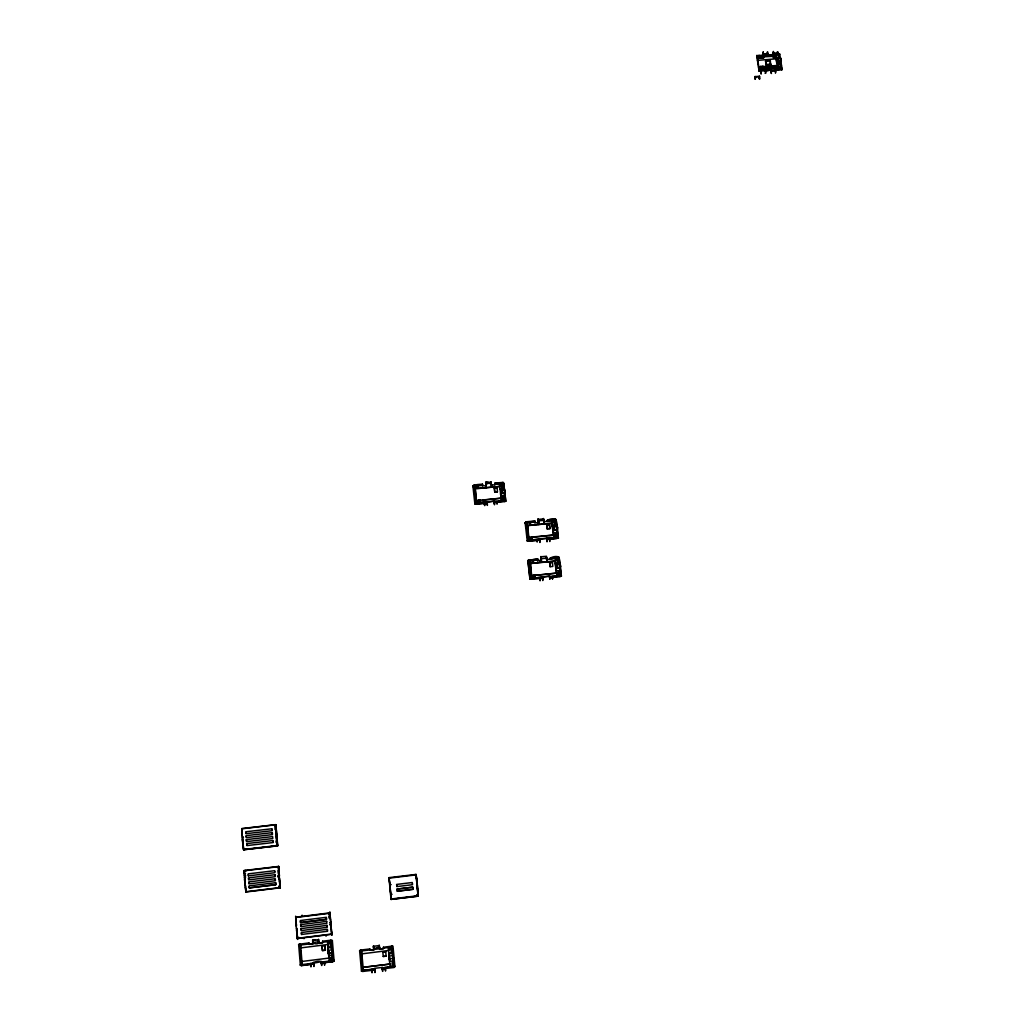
<?xml version="1.0" encoding="UTF-8"?>
<svg xmlns="http://www.w3.org/2000/svg" width="1024" height="1024" viewBox="0 0 1024 1024"><rect width="100%" height="100%" fill="white"/><g stroke="black" fill="none" stroke-linecap="round" stroke-linejoin="round"><path stroke-width="1.5" d="M485.952 484.25L485.798 482.944L485.952 485.875L482.522 485.76L482.496 484.198C477.158 484.442 475.174 484.736 472.883 485.824L472.87 486.63L473.766 485.747L475.789 504.026L487.309 502.771L487.219 501.901L480.026 502.541L494.182 501.146L486.874 502.195M487.053 501.786L487.373 505.408L487.219 501.901M491.277 483.776L491.136 482.47L491.277 485.402L499.584 483.571L499.674 485.837L500.698 485.453L500.467 483.494L500.557 485.76M278.144 876.288L279.437 876.083L278.656 866.406L244.25 870.49L244.403 875.546M278.541 867.43L278.477 866.714L244.25 870.771L244.339 873.933M494.554 503.245C491.392 501.222 504.128 502.797 501.222 498.035L502.118 497.958C501.21 502.682 505.562 500.608 503.347 496.922L504.678 496.794L505.062 501.427L504.755 498.803L503.923 499.123M241.946 830.541L241.882 828.544L275.789 824.627L276.749 834.291L275.776 834.394M318.643 941.35L318.758 942.72L318.618 941.171C319.514 946.24 310.784 942.912 312.781 941.466M313.754 964.992L313.626 962.893L313.907 966.554L313.69 964.019L300.378 965.338L298.65 944.499L300.365 943.987M482.304 485.798L482.496 484.198M500.992 491.251L501.12 492.134L501.018 490.854M501.107 490.829L501.082 491.366M310.682 963.418L310.976 966.925L310.771 964.134M495.04 483.098L494.835 484.698L495.04 483.098L503.027 482.394L503.731 489.958L501.184 489.318M495.142 483.968L503.718 483.11L505.792 501.338L494.259 502.566L493.99 501.568M502.003 490.035C505.971 486.387 506.125 496.077 501.107 492.749C499.955 486.003 502.49 492.621 500.493 494.131M538.342 520.704L538.176 519.654L538.765 524.442L538.099 518.707L538.266 522.611L534.643 522.944L534.874 520.998L526.259 521.779L526.298 524.928L527.155 524.621L526.438 524.698M333.082 960.627L334.067 960.294L334.118 961.037L332.403 961.651L332.147 958.579M332.915 958.554L332.134 958.656M546.944 538.304L546.982 540.877L546.944 538.304C552.205 535.168 561.088 542.118 557.325 533.734L555.981 533.862C558.234 537.587 553.83 539.712 554.752 534.925L553.856 535.002L553.997 537.894L546.726 538.598L547.046 541.824L546.726 538.163L539.558 538.829L539.878 542.49L539.597 539.251M539.814 579.302L539.635 577.907M540.8 557.184L540.941 556.493L541.261 559.744L541.082 556.774L546.483 556.262L547.021 561.779L546.752 558.17L541.338 558.682M542.72 579.443L542.221 577.6M543.872 520.742C543.117 522.854 543.462 515.123 543.706 520.051M549.645 576.166L535.181 577.971L542.63 577.037L542.746 580.557L542.426 576.87L549.645 576.166L549.76 579.264M332.736 956.634L331.29 956.826L331.635 960.73M526.131 522.022L526.746 522.483L525.133 522.624L525.094 523.418L526.029 522.547L528.013 540.659M331.098 952.832L328.512 953.165L328.73 955.546L332.621 954.944M549.402 576.499L549.888 578.906L549.645 576.602L556.954 575.872L555.034 558.106C544.627 561.677 552.282 554.867 558.528 556.877L559.066 561.357L557.542 561.728L557.286 557.901L557.542 561.728M542.63 577.037L542.733 577.946L529.882 578.79L527.872 560.474L537.702 558.848L537.459 560.742L537.702 558.848M554.573 528.307C552.794 525.286 554.202 530.816 553.818 528.346M329.331 951.757L328.358 951.872L328.512 953.715L328.23 950.477L332.096 949.645L332.403 953.216L332.403 952.448M773.658 53.21L773.517 54.925L773.363 52.314L773.568 53.286L777.715 53.338L777.766 52.173M777.715 58.97L777.702 59.827M777.971 59.52C778.022 61.299 777.651 57.638 778.163 59.699M538.214 522.214L538.266 521.075M538.675 560.627C542.234 563.021 540.659 554.957 541.133 558.81M543.642 520.576L544.141 523.942L543.539 519.168L543.693 519.872M332.122 949.888L331.891 946.65L328.013 947.187L328.23 950.4M553.05 522.496C553.114 516.544 553.28 526.874 551.923 520.589C541.53 523.571 549.862 517.171 555.558 519.104L556.275 526.771C547.085 526.579 556.928 522.829 556.275 526.771M546.522 558.349L546.47 559.475L546.278 557.901M331.75 945.178L330.291 945.357L329.946 941.389M558.4 538.291L556.173 519.782L558.4 538.291L556.71 537.83M557.53 557.645L558.528 556.877M561.395 576.243L559.142 557.491L561.395 576.243L549.978 577.242L549.773 578.509M331.418 941.03L322.675 942.298L322.611 941.197L331.315 940.147L333.171 961.626L321.459 963.123C322.918 957.645 302.285 966.144 321.344 961.587M330.176 960.998L329.92 957.965L302.016 961.446M557.094 526.733L555.942 525.44L552.371 525.76L553.51 527.053C558.31 522.586 559.846 532.352 553.83 529.728L552.998 530.995M556.493 564.89L556.941 567.872L556.723 564.71L555.328 563.571L559.066 563.034L556.518 563.456M329.92 957.965L328.947 958.17L327.795 944.499L300.902 947.878M329.203 961.037L327.526 941.683M330.547 940.25L332.378 940.915M494.182 501.146L494.285 503.13M501.069 491.494L501.069 490.637M502.157 491.469L502.003 490.739M331.853 935.142L330.765 922.419L329.792 922.637M328.013 947.187L332.045 948.442L331.891 946.65M328.499 941.568L328.691 943.808L327.731 943.859M763.392 55.462L763.226 51.955L763.392 55.462L756.723 55.821L759.117 71.232L761.024 70.566L759.117 71.232M754.829 77.222C754.714 82.586 756.582 75.776 754.79 76.634L759.565 76.966L759.501 76.288L754.79 76.634M759.078 77.35L759.078 76.39M760.717 71.142L761.152 74.086L761.024 70.566M324.979 945.805L325.35 950.234L322.432 950.592L322.074 946.176L324.979 945.805L325.35 950.182L322.445 950.541L322.074 946.176M557.555 565.235L557.581 566.528M327.014 925.376L300.979 928.614L301.069 929.715M321.562 964.173L321.677 965.53L321.357 961.459M324.467 963.29C324.877 961.165 319.962 961.216 321.51 963.61M770.88 70.592L771.379 73.523L771.187 70.029L765.005 70.912L771.187 70.029M775.168 71.181L775.475 69.786L782.144 69.427L780.838 61.235M326.682 921.382L300.646 924.608L300.813 926.618L326.848 923.354L326.682 921.357M322.726 942.682L318.797 943.168L322.726 942.682L322.611 941.197M300.416 921.357L300.506 922.598L326.502 919.373L326.413 918.144M767.142 52.608L767.59 51.75L767.962 54.656M773.786 53.773L773.363 51.418L773.402 54.464M318.797 943.168L318.464 939.213L318.63 941.491M300.288 953.178L301.286 952.973L300.288 953.178L301.325 965.683L313.69 963.981M385.203 967.514L385.382 969.114M490.995 481.702L491.699 487.155C493.53 482.65 486.234 482.01 485.901 485.478M300.595 945.075L302.208 964.557L313.626 963.149L310.746 963.789M318.49 939.75L312.666 940.48L312.909 943.526M301.107 950.682L300.096 950.874L299.546 944.192L308.928 942.912L309.03 944.397L312.973 943.898L312.806 942.08M309.03 944.397L308.928 942.912M536.819 539.648C538.752 545.05 534.195 539.443 539.75 539.52L539.469 539.955M777.331 51.712L778.086 52.25L777.779 54.707M308.966 944.013L299.648 945.126L300.454 944.96L300.595 947.021L299.814 947.123L300.595 947.021M301.325 965.683L299.571 944.128M301.094 962.598L301.901 962.419L302.131 965.504M539.661 577.69L540.083 580.8L539.75 579.866M480.026 502.541L479.744 499.955L478.848 500.032L479.027 502.899L476.698 503.117L475.379 489.894L474.381 490.266L475.277 490.189L474.918 485.747L477.248 485.542L477.53 488.115L474.202 488.704L475.648 503.603M474.202 488.704L473.933 484.954M474.842 487.77L474.035 488.102L474.842 487.77L474.547 485.158M479.411 500.48L476.326 500.749L474.918 485.747M552.307 576.461L552.461 579.008M477.414 488.41L477.248 485.542M475.008 488.858L499.75 486.438L478.31 488.333L478.131 485.466L482.586 485.069M478.31 488.333L478.131 485.466M476.326 500.749L478.848 500.032M476.339 501.35L475.52 501.67L476.339 501.35L476.557 504.154L484.109 503.475M763.366 54.042C763.507 50.458 761.754 57.37 766.208 53.888M767.411 52.774L767.578 53.862M479.91 502.822L479.744 499.955M765.517 72.909L765.478 71.731M490.982 482.266L485.85 482.227L486.362 487.629L485.67 482.163L488.32 482.496M491.238 485.005L490.995 482.65M487.014 502.925L484.48 502.502M487.309 502.771L487.155 503.77M494.336 488.218L497.075 487.782L497.434 491.814L494.758 492.045L494.336 488.218L497.075 487.782M494.758 492.045L494.413 488.013M497.434 491.814L494.848 491.853M502.067 487.155C502.208 478.106 500.198 488.538 503.398 487.04M502.131 482.893L503.027 482.394M494.131 502.285L494.285 501.619M502.208 482.714L502.81 483.994M503.13 483.264L502.31 483.584M503.731 489.958C504.845 487.13 497.677 488.179 500.813 490.125M501.734 496.013L500.736 496.32M501.222 498.035L482.496 500.198M502.272 500.826L502.118 497.958M504.141 493.581L504.678 492.429M503.616 500.698L503.347 496.922M503.206 497.203L504.678 496.794M327.437 929.946L327.539 931.264L301.542 934.464M504.269 501.658L504.051 498.867M504.755 500.992L504.32 493.197L500.762 493.517L500.838 496.09L504.397 495.77L504.55 497.088M780.826 58.061L781.312 60.672L777.882 60.966L776.704 63.104L779.904 62.925M297.523 938.381L297.574 939.43L297.498 938.445M331.853 935.091L331.699 933.056L331.738 934.016L297.395 938.317L297.408 937.446M300.979 928.614L301.146 930.598L327.194 927.322L327.104 926.285M756.723 55.821L779.686 54.042L780.416 58.586M758.093 56.883L758.4 56.307L758.72 58.317L763.712 57.677L763.533 56.461L761.011 56.589L761.203 57.805L763.712 57.677M757.427 60.378L776.154 58.816L776.781 57.651L776.371 55.027L761.421 55.821L760.998 58.202M758.72 58.317L759.014 55.142L758.528 57.101L761.613 57.037M763.635 54.451L767.91 54.08L763.52 53.747L763.277 55.002M763.507 58.061L763.942 55.68M758.464 67.008L777.203 65.446L777.843 64.294L780.915 64.128L780.275 65.28L781.466 65.216L781.146 65.792M762.982 66.266L762.816 68.147L762.982 66.266L760.691 66.394L760.141 70.029M767.782 53.517L767.539 54.771M760.755 68.877L760.627 68.083L760.32 68.646L763.046 68.749L760.755 68.877L760.691 66.394M765.53 61.197L770.317 60.378L770.598 64.755L766.131 64.986L765.53 61.197L770.317 60.378M761.766 68.57L763.046 68.749M762.624 66.931L765.146 66.79L765.133 68.39M766.131 64.986L765.85 60.621M773.427 55.936L773.478 57.92L776.205 57.395L775.949 55.808L773.427 55.936L773.478 57.92M776.704 63.104L775.731 56.192L776.371 55.027M779.686 54.042L778.803 56.038M776.346 60.826C778.496 52.48 778.88 65.83 777.523 58.701L779.661 58.586M771.341 70.49L770.931 71.168M774.797 66.266L777.523 65.741L777.779 67.341L777.843 64.294M779.226 58.65L779.315 54.067M300.646 924.608L300.749 925.542M777.523 65.741L776.832 63.091L777.459 61.939L780.544 61.773L780.723 58.522M775.475 69.786L775.629 72.41M778.01 67.942L777.69 68.518L778.714 67.11L778.01 67.942L781.402 67.213C774.784 66.304 767.373 66.163 761.011 68.416L781.402 67.213M780.442 68.928L780.954 66.982L781.082 67.789M775.155 70.362L782.144 69.427M527.27 522.586L529.6 522.381L527.27 522.586L527.296 525.696L552.23 523.2L530.65 525.184L530.496 522.291L534.989 521.882L534.874 520.998M526.707 527.155L527.757 526.797L526.707 527.155L526.259 521.779M530.496 522.291L534.989 521.882M300.506 922.598L326.515 919.347M526.528 525.568L529.754 525.261L529.6 522.381M530.65 525.184L529.907 524.992M537.958 519.437L543.322 518.938M528.051 538.483L528.768 538.419L528.051 538.483L528.358 541.158L526.861 526.886M527.757 526.797L529.139 540.211L531.469 539.994L531.328 537.101L532.224 537.024L532.378 539.904L538.163 539.366M531.469 539.994L531.328 537.101M538.112 540.39L528.986 541.248L526.848 521.958M296.474 926.016C296.179 924.89 295.552 911.923 295.68 917.478L329.933 913.267L329.037 914.074M532.224 537.024L554.752 534.925M532.378 539.904L539.763 538.97L539.827 541.53L539.648 540.826M547.2 521.395L547.507 519.834M546.726 524.966L549.517 524.544L549.875 528.614L547.187 528.87L546.726 524.966L549.517 524.544M539.84 540.915L539.558 538.829M547.187 528.87L546.842 524.787M554.586 519.578L555.558 519.104M554.573 523.917C554.675 514.752 552.768 525.35 555.917 523.802M535.347 577.741L535.027 575.078L534.131 575.168L531.61 575.629L531.93 578.291L530.534 564.749L529.472 565.069L530.381 564.979L529.882 560.73L532.39 560.256C534.899 564.864 526.451 564.57 529.024 559.667M296.09 922.342L296.474 925.184M529.92 562.522C528.154 563.507 531.456 561.6 529.613 559.821M551.168 577.446L560.691 576.397L560.307 571.686L558.963 571.827C561.242 575.552 556.787 577.715 557.722 572.902L531.494 575.808L530.035 560.486M532.544 563.149L532.39 560.256M546.534 538.944L546.726 538.163M546.65 539.277L549.619 538.598L549.798 541.542L549.504 539.904M556.506 573.402L555.174 560.998L533.44 563.072L533.286 560.179L537.805 559.744M533.44 563.072L533.286 560.179M557.491 529.51L556.582 530.662L557.222 535.987L556.506 536.051L557.222 535.987M528.704 537.779L553.856 535.002M556.224 537.677L555.981 533.862M556.723 533.056L556.954 530.099L553.37 530.432L553.408 533.005L556.979 532.672M555.802 534.131L557.325 533.734M541.056 559.987L541.619 562.291L541.325 558.541M541.107 560.397L537.69 560.397M530.688 576.755L531.546 576.474L531.763 579.328L531.546 576.474M549.683 539.315L556.979 538.483M539.43 578.586L531.277 579.046M535.181 577.971L535.027 575.078M534.131 575.168L534.285 578.061L533.965 575.398M550.106 559.13L550.426 557.645M295.795 919.296L295.757 917.056M549.632 562.765L552.448 562.342L552.806 566.451L550.106 566.707L549.632 562.765L552.448 562.342M539.622 578.227L542.336 577.958M556.006 560.282C556.621 555.136 554.726 562.176 556.186 560.038M550.106 566.707L549.747 562.598M542.733 577.946L542.669 579.597M558.694 559.782L559.258 564.595L556.634 563.917M549.44 576.909L560.589 575.501M549.555 577.267L552.269 576.998M555.955 568.858L556.8 567.731C562.112 570.086 561.114 563.776 558.925 563.226L559.258 564.595M559.552 568.512L560.422 567.386M557.862 575.782L557.722 572.902M559.219 575.654L558.963 571.827M559.706 570.918L559.936 568.013L556.339 568.358L556.365 570.918L559.974 570.573M557.133 575.642L556.698 576.205L559.104 575.974M560.307 571.686L558.784 572.058M560.205 573.901L559.488 573.978L560.205 573.901L559.706 568.333M279.974 885.837L280.192 887.872L279.59 878.08L278.618 878.195M279.398 887.898L279.322 886.899M278.989 885.952L279.232 886.938M275.635 882.714L249.139 885.901L249.357 887.885L275.802 884.71L275.635 882.714L275.712 883.84M246.182 891.904L245.466 888.627M245.978 890.944L245.85 891.725L280.166 887.59L280.218 886.822L279.13 886.989M249.357 887.885L275.84 884.698M274.931 874.714L275.034 875.661M245.094 879.45L244.915 877.158M248.294 874.637L248.41 875.853M244.25 870.49L245.286 880.077M360.614 950.938L362.432 971.085L362.355 970.33L361.472 971.213L363.213 970.995M385.293 968.077L382.4 968.448L382.234 967.334L382.656 971.405L382.49 969.792M382.298 967.462L374.528 968.32L374.746 969.997L362.483 971.482L361.357 959.014L362.342 958.963L361.382 959.091M382.528 969.869L382.272 967.782L382.413 968.858L394.086 967.501L393.574 962.445M373.85 949.837L369.894 950.221L373.85 949.837L373.466 945.83L373.837 949.466L379.61 948.723L379.238 945.101L379.571 948.672L379.443 947.11M383.514 948.608L379.571 948.992L383.514 948.608L383.424 947.238L392.077 946.15L392.538 951.104L391.053 951.206L390.733 947.315M389.286 947.507L389.491 949.734L388.531 949.862M388.557 950.477L360.909 953.984L361.856 953.805M382.848 952.141L385.702 951.718L382.848 952.141L383.245 956.506L386.138 956.134L385.702 951.718M361.088 955.84L362.048 955.725L361.088 955.84C360.358 957.542 363.533 956.096 361.139 956.634M392.602 952.55L393.459 959.142L393.101 955.584L389.248 956.07L389.594 959.642L388.762 953.05L392.602 952.55L392.806 954.355M321.408 962.163L333.094 960.474M324.595 962.586L332.403 961.6M383.219 956.454L386.138 956.134M393.254 958.579L393.434 960.947L389.542 961.382L389.402 959.066M389.862 964.07L363.072 967.334L390.822 963.942C389.696 968.781 394.714 966.733 392.128 962.624L393.613 962.534M362.214 968.486L362.982 968.384L363.251 971.379M363.354 970.342L374.643 968.998L363.379 970.445L361.6 950.925L369.933 949.952M315.61 939.994L312.64 939.891L312.806 942.234M312.832 942.528L318.656 941.798M309.069 944.294L312.998 943.795M328.499 953.37L332.39 952.883M360.922 954.061L360.55 950.067L369.843 948.966L369.946 950.323M373.683 948.429L373.632 947.789C373.056 951.616 376.486 945.805 379.52 947.738L379.622 949.094M359.642 951.066L361.331 949.965M388.275 947.546L390.131 967.002L382.336 967.936L394.829 966.17L394.931 966.912L392.986 946.202C390.4 944.358 390.656 949.862 392.269 948.979M360.64 951.066L361.421 950.963L361.6 952.947L360.819 953.05M329.766 922.867L330.739 922.739M329.971 924.608L330.944 924.403L329.946 924.851M297.344 937.574L298.906 937.382M297.216 936.589L297.434 938.573L331.763 934.285L331.584 932.301M397.248 891.2L412.979 889.306L412.723 887.142L397.069 889.05L397.12 889.715L397.299 891.226L412.979 889.306M390.63 894.451L392.064 894.272M416.627 894.707L418.048 894.528L417.216 883.213M417.037 884.186L416.077 874.406L388.966 877.645L391.014 899.392L418.202 896.141L415.923 874.381L416.781 879.898M391.014 899.392L418.202 896.141M295.667 917.184L329.933 912.845L329.843 911.91L330.765 922.522M329.062 913.907L328.96 912.96L329.05 913.984L330.022 913.792L329.933 912.845L330.086 915.059M280.384 887.782L245.901 892.006L245.645 889.958M391.155 884.621L389.722 884.787M244.326 871.488L245.466 871.36L245.389 870.362L245.606 871.334M277.555 867.546L278.643 867.418M244.506 873.702L245.491 873.574M244.659 875.686L245.645 875.571M248.358 875.866L274.79 872.717L274.714 871.488M244.685 877.197L245.683 877.082M274.957 874.714L248.474 877.875L248.589 878.822M244.57 848.653L243.456 849.459L277.466 845.478L277.414 844.774L276.544 844.915L276.71 845.926M276.749 834.291L277.683 845.811L243.507 849.741L243.072 846.336M243.661 849.766L277.683 845.811M275.981 824.742L241.869 828.813L242.112 829.581L242.035 828.595M245.952 832.96L245.85 831.757L272.064 828.749L272.128 829.939M272.371 833.587L272.269 832.64L246.054 835.674L246.17 836.621M243.469 837.274L242.714 837.44M275.686 834.355L276.659 834.24L275.891 824.691L276.032 829.491M246.349 839.629L272.614 836.595L272.781 838.566L246.515 841.613L246.387 839.642L246.438 840.717M275.622 836.237L276.826 836.211L277.594 845.786M276.915 836.25L275.942 836.365L276.16 839.142M246.822 844.71L246.707 843.597L272.973 840.55L273.05 841.651M778.202 66.573L761.011 68.416L765.747 67.238L765.338 68.006L765.146 66.79M278.656 866.406L278.579 868.493M532.083 578.061L534.438 577.83M529.882 578.79L530.97 579.187L528.781 560.384L527.846 561.254M533.645 578.432L537.933 578.022M560.307 575.859L561.203 575.77M532.698 559.667L537.459 559.206M554.598 557.581L557.542 557.299M550.528 558.541L558.477 557.99L558.374 557.094M529.882 560.73L532.224 560.499M533.133 560.422L537.651 559.987M555.763 558.272L557.107 558.144M546.765 559.526L550.413 559.181M558.195 558.362L559.104 558.285M529.434 563.226L530.342 563.136M532.698 562.918L533.606 562.829M530.061 563.571L555.034 561.19M557.722 561.485L559.066 561.357M557.542 566.298L556.774 566.08M534.874 575.309L557.542 573.133M528.832 537.574L531.162 537.357M529.293 539.955L531.635 539.738M539.315 539.2L546.483 538.534M533.683 540.134L527.117 540.749L529.075 541.094M550.861 538.534L553.741 538.266M557.312 537.933L558.208 537.843M528.499 540.928L539.866 539.866M547.059 539.2L557.85 538.189M543.859 520.358L538.483 520.845L538.765 524.442M531.482 521.69L534.643 521.408M547.61 520.73L555.661 519.987L555.942 525.44M552.806 520.499L554.15 520.384M543.872 521.728L547.494 521.395M555.238 520.653L556.122 520.576M552.333 522.317L553.216 522.227M526.669 525.299L527.578 525.21M554.752 523.661L556.096 523.533M547.302 528.691L549.99 528.448M476.813 502.835L479.13 502.618M497.126 503.283C498.138 500.826 493.542 500.877 494.438 503.194M504.832 500.813L494.349 501.261L494.042 501.952L501.197 501.312M478.464 503.36L474.752 503.693L476.634 503.974M494.451 502.131L505.178 501.171M479.181 484.915L482.317 484.646M494.848 483.533L497.766 483.277M474.816 486.042L477.133 485.837M478.016 485.76L482.47 485.363M500.339 483.789L501.67 483.674M499.802 485.542L500.698 485.453M474.317 488.41L475.213 488.333M477.53 488.115L478.426 488.038M502.195 486.861L503.526 486.746M479.629 500.237L501.978 498.24M275.008 824.858C274.022 826.099 276.314 826.406 275.789 824.896M763.315 56.845L775.731 56.192M773.683 57.536L776.205 57.395M776.781 57.651L779.866 57.498M766.438 64.41L770.918 64.179M766.541 68.314L770.79 68.083M778.394 67.674L780.634 67.558M760.448 69.453L780.762 68.352M761.702 69.939L767.949 69.606M771.264 70.451L775.616 70.259L775.437 73.19M771.379 71.168L775.654 70.938M773.773 53.914L777.92 52.992M775.923 54.822L779.366 54.618M763.661 56.026L768.141 55.795M243.584 848.768L243.802 849.779L243.571 846.861M388.8 953.101L391.462 953.92M388.966 877.645L389.363 880.32M759.501 76.288L759.616 79.309L759.13 78.528M503.45 488.678L504.371 489.805M501.978 492.019L502.144 491.162M392.051 946.957L383.475 948.16L383.424 947.238M391.36 947.174L392.09 947.008L393.907 966.349M393.126 958.349L389.312 958.899M379.264 945.562L373.491 946.291M528.986 541.248L528.627 538.65M369.843 948.966L369.856 949.773M765.12 73.357L765.798 73.139L765.427 70.797L761.101 70.989L761.139 73.203L760.768 71.718M374.566 968.768C375.667 979.814 373.99 962.752 374.822 971.046M374.63 969.293L371.725 969.651M486.925 502.592L487.194 504.115M497.05 504.269L497.229 503.002M487.245 504.371L487.309 503.834M324.301 961.6L324.608 965.197L324.442 963.162M484.531 502.682L484.698 505.651L484.339 503.168M553.83 527.616L553.933 528.282M556.813 565.632L556.902 566.31M780.723 63.142L781.811 70.003M779.533 60.659L780.275 65.28M779.315 61.875L779.738 64.525M770.01 60.954L770.598 64.755M765.312 70.336L765.491 71.488M757.018 55.232L759.424 70.656M389.389 957.709L389.35 957.312M416.589 878.362L416.154 874.88L389.133 878.157L389.696 883.174M277.274 843.712L277.504 845.76M243.277 848.358L242.701 842.944M312.934 943.437L312.794 941.901M497.101 502.771L496.819 502.426M494.208 503.501L494.502 504.768L494.579 503.654M371.75 969.51L372.032 972.8L371.917 971.418M321.472 963.046L321.562 964.339M299.622 944.371L299.699 945.011M298.65 944.499L298.726 945.139M556.71 530.445L557.146 534.003M559.859 575.565L559.859 576.602L559.706 575.77M554.573 535.181L554.893 537.805M551.923 520.589L553.997 537.894M552.09 523.418L553.536 535.475M552.038 524.122L552.794 530.406M555.136 563.085L555.827 568.909M549.402 524.723L549.875 528.614M549.862 576.346L549.978 577.242M416.768 879.206L416.986 881.6M279.821 884.493L280.013 886.515M529.446 522.65L529.754 525.261M525.133 522.624L527.283 541.197M529.498 560.307L529.779 562.726M529.626 564.838L531.136 579.251M529.434 567.014L529.946 571.392M530.445 575.782L530.79 578.714M527.872 560.474L530.061 579.264M277.12 842.368L277.312 844.378M245.286 887.027L245.478 889.203M503.718 483.11L505.792 501.338M502.912 482.65L503.219 485.274M389.466 880.742L389.875 884.902M246.822 844.275L246.976 845.594L273.178 842.547L273.037 841.229M249.254 886.554L249.408 887.872M499.456 483.866L501.389 500.902M478.733 500.314L479.027 502.899M297.267 937.28L296.922 933.747M476.416 500.531L476.698 503.117M472.883 485.824L474.893 504.102M416.998 881.139L417.19 883.443M328.371 952.026L328.269 950.925L328.448 952.922M412.416 884.019L412.262 882.522L396.608 884.429L396.762 885.926M275.968 840.883L276.147 842.47M279.654 882.906L279.846 885.069M276.954 840.768L277.146 842.918M297.114 935.898L296.755 931.981M242.88 845.171L242.176 836.915M245.094 885.235L245.274 887.488M412.454 883.789L412.544 884.698L396.826 886.579L396.787 885.696M389.862 884.429L390.067 886.733M385.254 968.282L385.549 971.059L385.344 969.037M382.49 969.485L382.336 968.294M301.414 933.184L301.517 934.515M557.517 527.949L557.299 526.976L557.235 527.821M552.333 578.227L552.269 577.382M484.634 504.064C484.314 502.106 484.838 506.01 484.48 504.013M417.229 887.68L418.048 896.077M313.664 963.418L313.741 964.531M276.774 838.976L276.966 841.203M279.475 881.114L279.667 883.354M390.08 886.515L390.669 892.864M385.331 969.152L385.421 969.498M321.434 962.419L321.523 963.533M417.382 885.338L418.189 895.68L391.104 899.008L390.835 895.565M301.44 933.658L301.35 932.531L327.373 929.28L327.462 930.419M412.864 888.064L412.787 887.168L397.107 889.075L397.184 889.984M331.456 931.008L331.635 932.992M332.39 952.678L332.621 955.059M393.306 957.414C393.51 960.166 393.05 954.509 393.242 957.299M331.315 929.459L331.507 931.597M275.354 879.667L275.418 880.73L248.947 883.904L248.896 882.829M245.082 885.555L244.429 877.056M371.789 970.432L371.955 971.584M359.603 950.426L361.472 971.213M331.162 927.706L331.354 929.933M332.237 951.13C332.032 948.979 332.467 954.035 332.275 951.642M296.576 930.086L296.755 932.326M276.608 837.069L276.774 839.27M279.296 879.194L279.475 881.434M331.008 925.99L330.637 921.702M330.995 925.798L331.187 928.038M390.426 890.534L390.822 894.784M332.314 940.275L334.118 961.037M329.165 915.43L329.446 918.336M327.027 925.35L327.117 926.477M330.291 917.67L330.483 919.898M330.458 919.616L330.65 921.83M313.587 962.445L313.664 964.109M296.41 928.09L296.576 930.266M276.595 837.21L276.25 832.96M279.13 877.197L279.283 879.36M330.15 915.904L330.33 918.08M296.717 928.218L297.472 937.318M296.704 928.87L297.434 938.573M275.328 879.834L275.264 878.72L248.768 881.894L248.858 882.995M329.229 916.57L329.357 918.208M278.566 866.419L279.347 876.109M280.192 887.872L279.13 876.173M277.99 870.566L278.221 873.382M242.33 839.04L242.496 841.178M244.89 883.482L244.557 879.155M486.08 484.07L486.362 487.629M330.022 914.406L330.202 916.454M326.451 918.566L326.349 917.312L300.378 920.525L300.467 921.779M296.218 925.978L296.384 928.128M278.938 875.046L279.104 877.197M277.99 875.315L278.144 877.312M274.982 875.52L275.085 876.723L248.614 879.885L248.525 878.682M242.79 836.659L243.149 843.11M245.734 885.99L246.054 891.955M390.72 894.054L390.95 896.499M296.064 923.878L296.243 926.093M246.106 836.454L246.234 837.658L272.448 834.611L272.269 832.64M276.096 830.925L276.288 833.126M278.784 872.96L278.976 875.2M295.923 921.907L296.102 924.147M537.152 541.158L536.96 541.069M295.808 920.141L295.974 922.33M276.147 831.245L275.878 827.354M278.669 871.014L278.835 873.254M272.064 829.491L272.179 830.694L245.939 833.702L245.875 832.512M242.048 834.867L242.227 837.082M295.731 918.643L295.872 920.691M278.566 869.286L278.72 871.462M275.059 829.594L274.918 826.739M274.778 871.936L274.714 870.694L248.269 873.856L248.371 875.072M390.912 896.845L391.117 899.469M244.326 875.11L244.493 877.363M241.946 832.96L242.112 835.174M301.312 964.467L301.35 965.21M300.339 964.582L300.378 965.338M278.502 867.814L278.63 869.85M241.882 831.283L242.022 833.421M275.866 825.613L275.891 826.624M241.856 829.862L241.958 831.859M504.486 490.266L504.691 491.814L504.486 490.266M546.368 557.094L546.534 558.298L546.368 557.094M546.214 556.365L546.214 556.365M755.034 77.862L755.213 78.707L755.034 77.862M552.435 577.434L552.602 578.637L552.435 577.434M759.334 77.619L759.501 78.464L759.334 77.619M771.136 71.821L771.302 72.653L771.136 71.821M556.608 565.53L556.608 565.53M556.928 566.758L556.928 566.758M780.89 58.995L781.12 60.122L780.89 58.995M560.218 565.184L560.448 566.797L560.218 565.184M304 938.573L303.936 937.574L303.987 938.522M553.523 526.925L553.971 529.843L553.523 526.925M302.067 915.315L302.118 916.339L302.08 915.418M325.965 934.822L326.042 935.872L325.965 934.822M389.338 956.902L389.517 958.848L389.35 957.018M373.568 946.906L373.619 947.584L373.581 946.803"/></g></svg>
